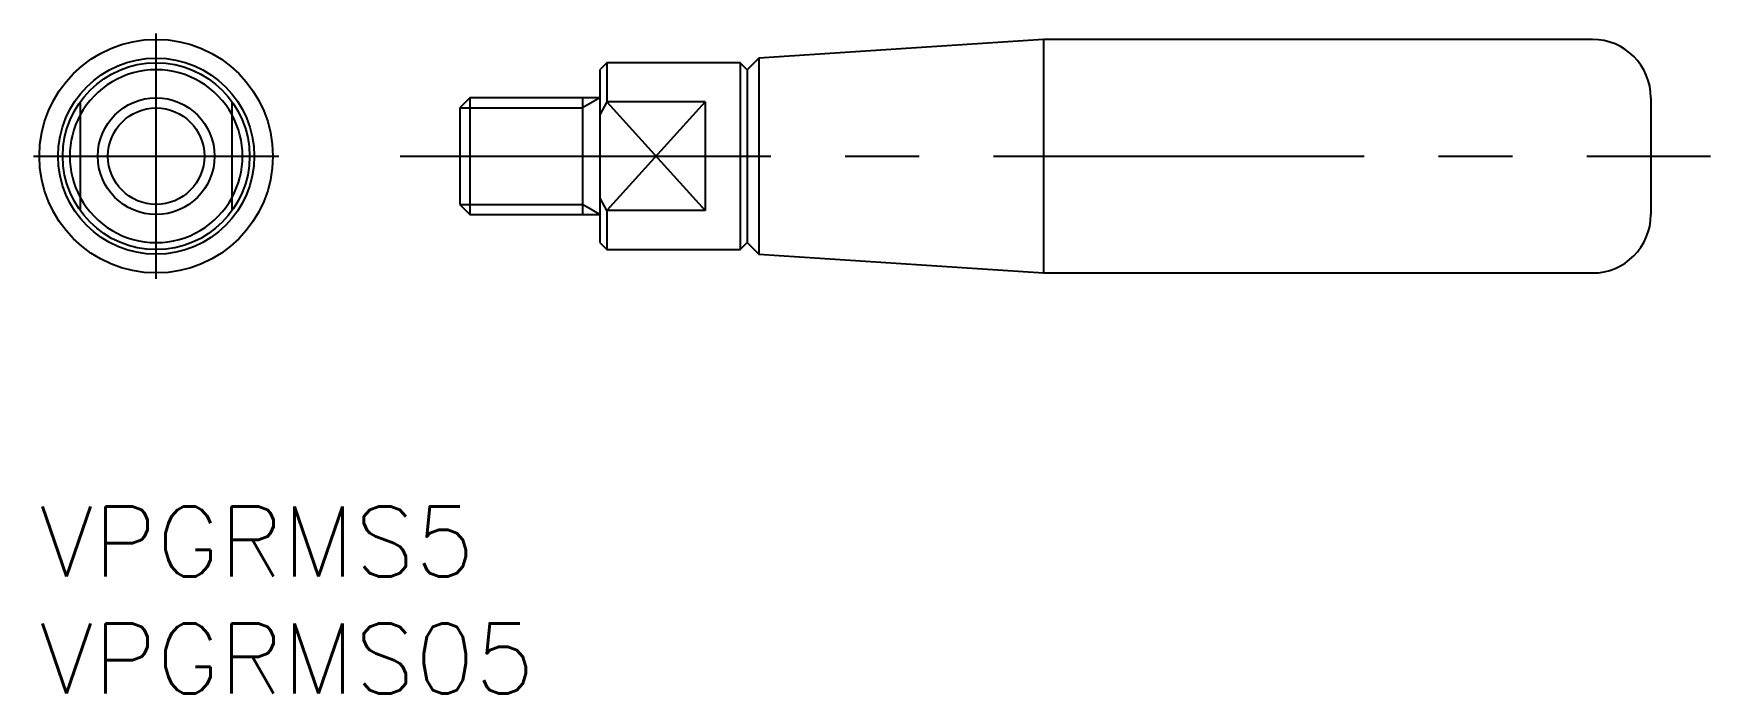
# Model space of a CAD drawing. Extents: x -0.3 to 71.6, y -8 to 20.2.
import ezdxf

# ---------------------------------------------------------------- set-up
doc = ezdxf.new("R2010")
doc.units = 0
doc.header["$LTSCALE"] = 0.5
doc.linetypes.add('CENTER', pattern=[50.8, 31.75, -6.35, 6.35, -6.35])
doc.linetypes.add('DASHED', pattern=[19.05, 12.7, -6.35])
for name, color, linetype in [('MSM_CENTER', 1, 'CENTER'), ('MSM_CONTINUOUS', 7, 'CONTINUOUS'), ('MSM_DASHED', 4, 'DASHED'), ('MSM_NARROW', 5, 'CONTINUOUS'), ('MSM_PART_NUMBER', 7, 'CONTINUOUS')]:
    doc.layers.add(name, color=color, linetype=linetype)
doc.styles.get("Standard").update_dxf_attribs({"font": 'txt.shx', "height": 3, "bigfont": 'bigfont.shx'})

msp = doc.modelspace()

# ---------------------------------------------------------------- linework, layer by layer
at = {"layer": 'MSM_CENTER'}
for p, q in [((5, 9.75), (5, 20.25)), ((-0.25, 15), (10.25, 15)), ((15.45, 15), (71.55, 15))]:
    msp.add_line(p, q, dxfattribs=at)
at = {"layer": 'MSM_CONTINUOUS'}
for p, q in [((43, 20), (30.8, 19.2)), ((66.5, 20), (43, 20)), ((43, 20), (43, 10)), ((24.3, 19), (24, 18.7)), ((24, 18.7), (24, 11.3)), ((30, 19), (24.3, 19)), ((24.3, 19), (24.3, 17.332)), ((30.3, 18.7), (30, 19)), ((30, 19), (30, 11)), ((30.8, 19.2), (30.3, 18.7)), ((30.3, 18.7), (30.3, 11.3)), ((30.8, 19.2), (30.8, 10.8)), ((1.75, 17.332), (1.75, 12.668)), ((8.25, 12.668), (8.25, 17.332)), ((18.433, 17.5), (18, 17.067)), ((24, 17.5), (18.433, 17.5)), ((18.433, 17.5), (18.433, 12.5)), ((24.3, 17.332), (24, 16.768)), ((28.5, 17.332), (24.3, 17.332)), ((28.5, 17.332), (28.5, 12.668)), ((69, 17.5), (69, 12.5)), ((18, 17.067), (18, 12.933)), ((18, 12.933), (18.433, 12.5)), ((24.3, 12.668), (24, 13.232)), ((18.433, 12.5), (24, 12.5)), ((28.5, 12.668), (24.3, 12.668)), ((24.3, 12.668), (24.3, 11)), ((24, 11.3), (24.3, 11)), ((24.3, 11), (30, 11)), ((30, 11), (30.3, 11.3)), ((30.3, 11.3), (30.8, 10.8)), ((30.8, 10.8), (43, 10)), ((43, 10), (66.5, 10))]:
    msp.add_line(p, q, dxfattribs=at)
for radius in [5, 4.2, 4, 2.5]:
    msp.add_circle((5, 15), radius, dxfattribs=at)
for centre, radius, start, end in [((66.5, 17.5), 2.5, 0, 90), ((5, 15), 3.7, 28.55264, 151.44736), ((5, 15), 3.7, 208.55264, 331.44736), ((66.5, 12.5), 2.5, 270, 0)]:
    msp.add_arc(centre, radius, start, end, dxfattribs=at)
at = {"layer": 'MSM_DASHED'}
for start, end in [(151.44736, 208.55264), (331.44736, 28.55264)]:
    msp.add_arc((5, 15), 3.7, start, end, dxfattribs=at)
at = {"layer": 'MSM_NARROW'}
for p, q in [((24, 17.5), (23.25, 17.067)), ((23.25, 17.5), (23.25, 12.5)), ((28.5, 17.332), (24.3, 12.668)), ((24.3, 17.332), (28.5, 12.668)), ((18, 17.067), (23.25, 17.067)), ((18, 12.933), (23.25, 12.933)), ((24, 12.5), (23.25, 12.933))]:
    msp.add_line(p, q, dxfattribs=at)
msp.add_circle((5, 15), 2.067, dxfattribs=at)

# ---------------------------------------------------------------- texts
at = {"layer": 'MSM_PART_NUMBER'}
for s, p in [('VPGRMS5', (0, -3)), ('VPGRMS05', (0, -8))]:
    msp.add_text(s, height=3, dxfattribs=at).set_placement(p)

doc.saveas('drawing.dxf')
